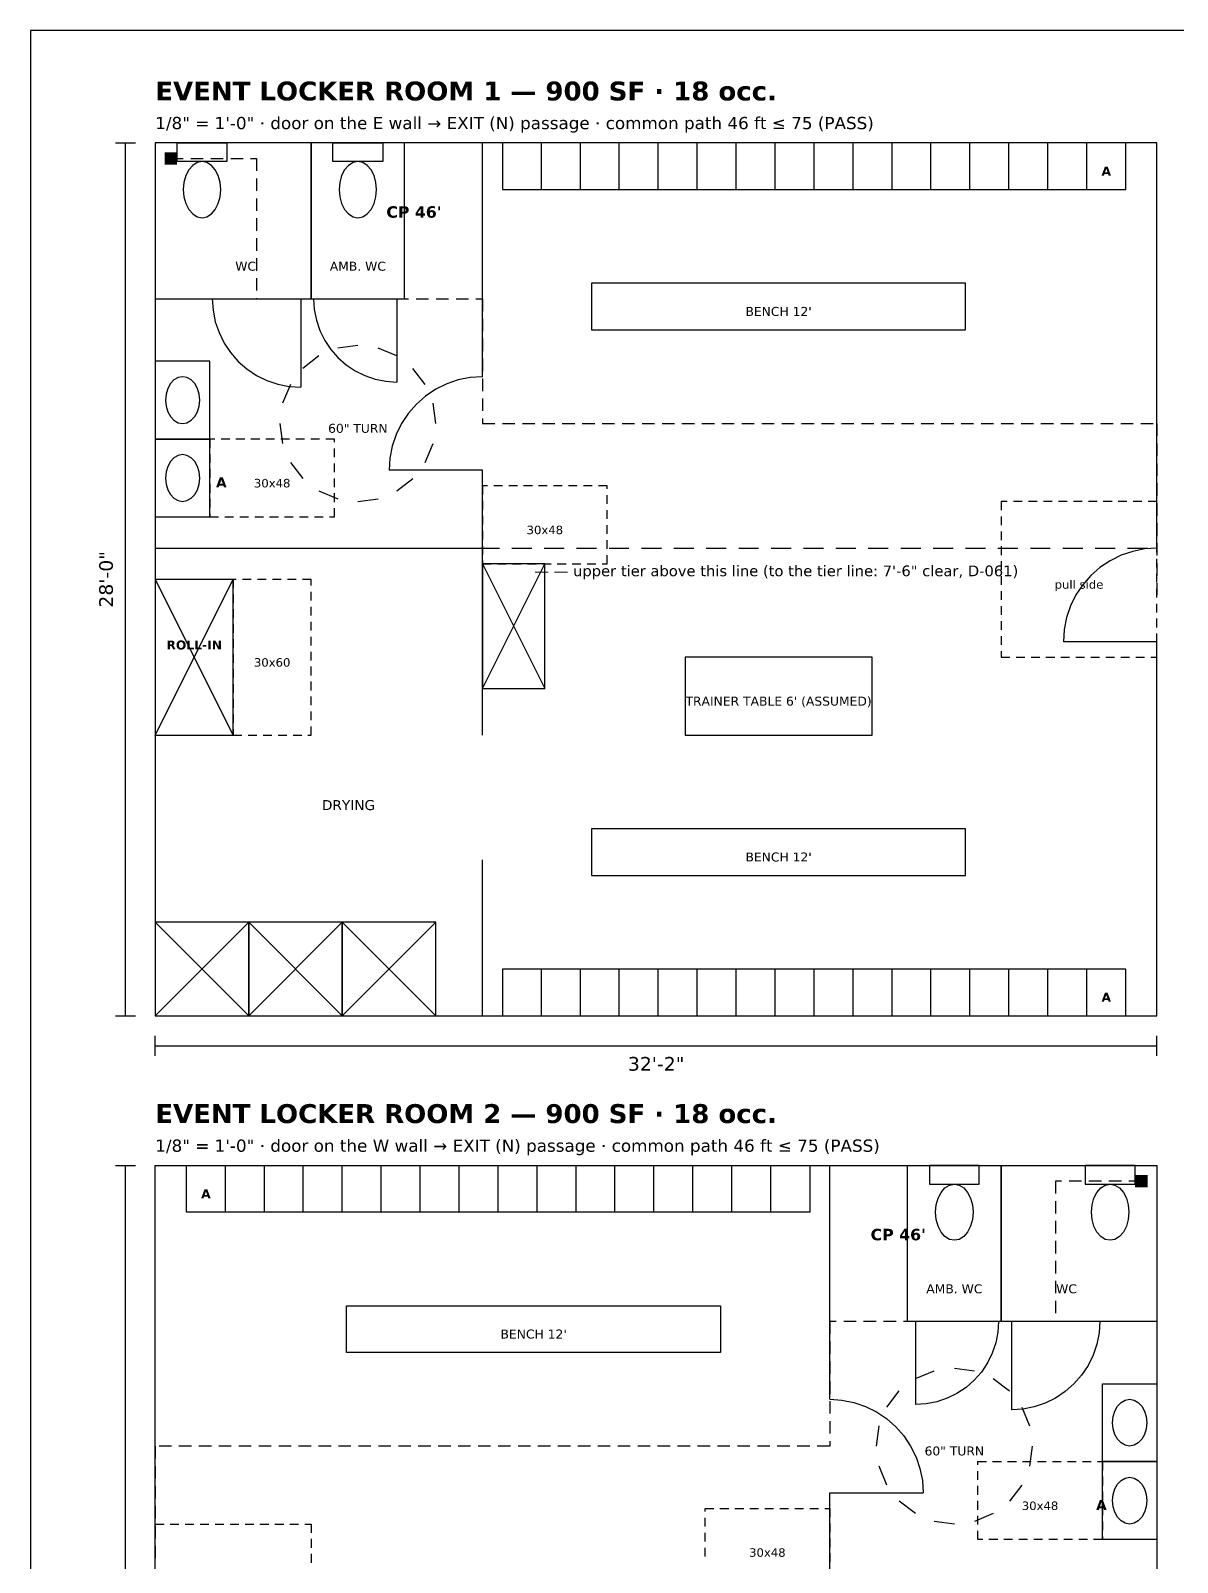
# Model space of a CAD drawing. Header units: inches. Extents: x 0.5 to 16.5, y 0.5 to 10.5.
# Drawn here: x 0.5 to 5.1, y 4.36 to 10.5 of the extents above; entities that cross this region are included whole.
import ezdxf
from ezdxf.enums import TextEntityAlignment as Align

# ---------------------------------------------------------------- set-up
doc = ezdxf.new("R2010")
doc.units = ezdxf.units.IN
doc.header["$MEASUREMENT"] = 0
for name, color, linetype in [('A-ANNO-DIMS', 7, 'Continuous'), ('A-ANNO-TEXT', 7, 'Continuous'), ('A-CLER-ADA', 7, 'Continuous'), ('A-DOOR', 7, 'Continuous'), ('A-WALL', 7, 'Continuous'), ('A-WALL-PRTN', 7, 'Continuous'), ('G-ANNO-TTLB', 7, 'Continuous'), ('LS-CPTH', 7, 'Continuous'), ('P-FIXT', 7, 'Continuous')]:
    doc.layers.add(name, color=color, linetype=linetype)
doc.styles.add('KS-BOLD', font='DejaVuSans-Bold.ttf')
doc.styles.add('KS-REG', font='DejaVuSans.ttf')

msp = doc.modelspace()

# ---------------------------------------------------------------- hatches: boundary and pattern name
at = {"layer": 'LS-CPTH', "true_color": 0x000000}
for points in [[(1.0375, 9.9625), (1.0875, 9.9625), (1.0875, 10.0125), (1.0375, 10.0125)], [(4.93, 5.8625), (4.98, 5.8625), (4.98, 5.9125), (4.93, 5.9125)]]:
    msp.add_hatch(color=7, dxfattribs=at).paths.add_polyline_path(points)

# ---------------------------------------------------------------- linework, layer by layer
at = {"layer": 'A-ANNO-DIMS'}
for p, q in [((0.84, 10.05), (0.92, 10.05)), ((0.88, 6.55), (0.88, 10.05)), ((0.84, 6.55), (0.92, 6.55)), ((1, 6.39), (1, 6.47)), ((5.0175, 6.39), (5.0175, 6.47)), ((1, 6.43), (5.0175, 6.43)), ((0.84, 5.95), (0.92, 5.95)), ((0.88, 2.45), (0.88, 5.95))]:
    msp.add_line(p, q, dxfattribs=at)
at = {"layer": 'A-ANNO-TEXT'}
for p, q in [((1, 8.425), (1.08, 8.425)), ((1.13, 8.425), (1.21, 8.425)), ((1.26, 8.425), (1.34, 8.425)), ((1.39, 8.425), (1.47, 8.425)), ((1.52, 8.425), (1.6, 8.425)), ((1.65, 8.425), (1.73, 8.425)), ((1.78, 8.425), (1.86, 8.425)), ((1.91, 8.425), (1.99, 8.425)), ((2.04, 8.425), (2.12, 8.425)), ((2.17, 8.425), (2.25, 8.425)), ((2.3, 8.425), (2.38, 8.425)), ((2.43, 8.425), (2.51, 8.425)), ((2.56, 8.425), (2.64, 8.425)), ((2.69, 8.425), (2.77, 8.425)), ((2.82, 8.425), (2.9, 8.425)), ((2.95, 8.425), (3.03, 8.425)), ((3.08, 8.425), (3.16, 8.425)), ((3.21, 8.425), (3.29, 8.425)), ((3.34, 8.425), (3.42, 8.425)), ((3.47, 8.425), (3.55, 8.425)), ((3.6, 8.425), (3.68, 8.425)), ((3.73, 8.425), (3.81, 8.425)), ((3.86, 8.425), (3.94, 8.425)), ((3.99, 8.425), (4.07, 8.425)), ((4.12, 8.425), (4.2, 8.425)), ((4.25, 8.425), (4.33, 8.425)), ((4.38, 8.425), (4.46, 8.425)), ((4.51, 8.425), (4.59, 8.425)), ((4.64, 8.425), (4.72, 8.425)), ((4.77, 8.425), (4.85, 8.425)), ((4.9, 8.425), (4.98, 8.425))]:
    msp.add_line(p, q, dxfattribs=at)
at = {"layer": 'A-CLER-ADA'}
for p, q in [((1.8125, 9.2375), (1.7316, 9.2269)), ((1.9688, 9.1956), (1.8934, 9.2269)), ((1.6562, 9.1956), (1.5915, 9.146)), ((2.0831, 9.0813), (2.0335, 9.146)), ((1.5419, 9.0813), (1.5106, 9.0059)), ((2.125, 8.925), (2.1144, 9.0059)), ((1.5, 8.925), (1.5106, 8.8441)), ((1.2387, 8.8625), (1.2188, 8.8625)), ((1.2188, 8.8625), (1.2188, 8.8275)), ((1.2987, 8.8625), (1.2637, 8.8625)), ((1.3587, 8.8625), (1.3237, 8.8625)), ((1.4187, 8.8625), (1.3838, 8.8625)), ((1.4788, 8.8625), (1.4438, 8.8625)), ((1.5388, 8.8625), (1.5037, 8.8625)), ((1.5987, 8.8625), (1.5637, 8.8625)), ((1.6587, 8.8625), (1.6238, 8.8625)), ((1.7188, 8.8625), (1.6838, 8.8625)), ((1.7188, 8.85), (1.7188, 8.8625)), ((2.0831, 8.7688), (2.1144, 8.8441)), ((1.2188, 8.8025), (1.2188, 8.7675)), ((1.7188, 8.79), (1.7188, 8.825)), ((1.2188, 8.7425), (1.2188, 8.7075)), ((1.5419, 8.7688), (1.5915, 8.704)), ((1.7188, 8.73), (1.7188, 8.765)), ((1.2188, 8.6825), (1.2188, 8.6475)), ((1.7188, 8.67), (1.7188, 8.705)), ((1.9688, 8.6544), (2.0335, 8.704)), ((2.3325, 8.675), (2.3125, 8.675)), ((2.3125, 8.675), (2.3125, 8.64)), ((2.3925, 8.675), (2.3575, 8.675)), ((2.4525, 8.675), (2.4175, 8.675)), ((2.5125, 8.675), (2.4775, 8.675)), ((2.5725, 8.675), (2.5375, 8.675)), ((2.6325, 8.675), (2.5975, 8.675)), ((2.6925, 8.675), (2.6575, 8.675)), ((2.7525, 8.675), (2.7175, 8.675)), ((2.8125, 8.675), (2.7775, 8.675)), ((2.8125, 8.6625), (2.8125, 8.675)), ((1.2188, 8.6225), (1.2188, 8.5875)), ((1.6562, 8.6544), (1.7316, 8.6231)), ((1.7188, 8.61), (1.7188, 8.645)), ((1.8125, 8.6125), (1.8934, 8.6231)), ((2.3125, 8.615), (2.3125, 8.58)), ((2.8125, 8.6025), (2.8125, 8.6375)), ((4.4175, 8.6125), (4.3925, 8.6125)), ((4.3925, 8.6125), (4.3925, 8.5775)), ((4.4775, 8.6125), (4.4425, 8.6125)), ((4.5375, 8.6125), (4.5025, 8.6125)), ((4.5975, 8.6125), (4.5625, 8.6125)), ((4.6575, 8.6125), (4.6225, 8.6125)), ((4.7175, 8.6125), (4.6825, 8.6125)), ((4.7775, 8.6125), (4.7425, 8.6125)), ((4.8375, 8.6125), (4.8025, 8.6125)), ((4.8975, 8.6125), (4.8625, 8.6125)), ((4.9575, 8.6125), (4.9225, 8.6125)), ((5.0175, 8.6125), (4.9825, 8.6125)), ((5.0175, 8.5875), (5.0175, 8.6125)), ((1.2188, 8.5625), (1.2188, 8.55)), ((1.2188, 8.55), (1.2537, 8.55)), ((1.2788, 8.55), (1.3137, 8.55)), ((1.3388, 8.55), (1.3738, 8.55)), ((1.3987, 8.55), (1.4338, 8.55)), ((1.4587, 8.55), (1.4937, 8.55)), ((1.5188, 8.55), (1.5537, 8.55)), ((1.5788, 8.55), (1.6138, 8.55)), ((1.6388, 8.55), (1.6738, 8.55)), ((1.6988, 8.55), (1.7188, 8.55)), ((1.7188, 8.55), (1.7188, 8.585)), ((2.3125, 8.555), (2.3125, 8.52)), ((2.8125, 8.5425), (2.8125, 8.5775)), ((4.3925, 8.5525), (4.3925, 8.5175)), ((5.0175, 8.5275), (5.0175, 8.5625)), ((2.3125, 8.495), (2.3125, 8.46)), ((2.8125, 8.4825), (2.8125, 8.5175)), ((4.3925, 8.4925), (4.3925, 8.4575)), ((5.0175, 8.4675), (5.0175, 8.5025)), ((2.3125, 8.435), (2.3125, 8.4)), ((2.8125, 8.4225), (2.8125, 8.4575)), ((4.3925, 8.4325), (4.3925, 8.3975)), ((5.0175, 8.4075), (5.0175, 8.4425)), ((2.3125, 8.375), (2.3125, 8.3625)), ((2.3125, 8.3625), (2.3475, 8.3625)), ((2.3725, 8.3625), (2.4075, 8.3625)), ((2.4325, 8.3625), (2.4675, 8.3625)), ((2.4925, 8.3625), (2.5275, 8.3625)), ((2.5525, 8.3625), (2.5875, 8.3625)), ((2.6125, 8.3625), (2.6475, 8.3625)), ((2.6725, 8.3625), (2.7075, 8.3625)), ((2.7325, 8.3625), (2.7675, 8.3625)), ((2.7925, 8.3625), (2.8125, 8.3625)), ((2.8125, 8.3625), (2.8125, 8.3975)), ((4.3925, 8.3725), (4.3925, 8.3375)), ((5.0175, 8.3475), (5.0175, 8.3825)), ((1.325, 8.3), (1.3125, 8.3)), ((1.3125, 8.3), (1.3125, 8.265)), ((1.385, 8.3), (1.35, 8.3)), ((1.445, 8.3), (1.41, 8.3)), ((1.505, 8.3), (1.47, 8.3)), ((1.565, 8.3), (1.53, 8.3)), ((1.625, 8.3), (1.59, 8.3)), ((1.625, 8.275), (1.625, 8.3)), ((4.3925, 8.3125), (4.3925, 8.2775)), ((5.0175, 8.2875), (5.0175, 8.3225)), ((1.3125, 8.24), (1.3125, 8.205)), ((1.625, 8.215), (1.625, 8.25)), ((4.3925, 8.2525), (4.3925, 8.2175)), ((5.0175, 8.2275), (5.0175, 8.2625)), ((1.3125, 8.18), (1.3125, 8.145)), ((1.625, 8.155), (1.625, 8.19)), ((4.3925, 8.1925), (4.3925, 8.1575)), ((5.0175, 8.1675), (5.0175, 8.2025)), ((1.3125, 8.12), (1.3125, 8.085)), ((1.625, 8.095), (1.625, 8.13)), ((4.3925, 8.1325), (4.3925, 8.0975)), ((5.0175, 8.1075), (5.0175, 8.1425)), ((1.3125, 8.06), (1.3125, 8.025)), ((1.625, 8.035), (1.625, 8.07)), ((4.3925, 8.0725), (4.3925, 8.0375)), ((5.0175, 8.0475), (5.0175, 8.0825)), ((1.3125, 8), (1.3125, 7.965)), ((1.625, 7.975), (1.625, 8.01)), ((4.3925, 8.0125), (4.3925, 7.9875)), ((4.3925, 7.9875), (4.4275, 7.9875)), ((4.4525, 7.9875), (4.4875, 7.9875)), ((4.5125, 7.9875), (4.5475, 7.9875)), ((4.5725, 7.9875), (4.6075, 7.9875)), ((4.6325, 7.9875), (4.6675, 7.9875)), ((4.6925, 7.9875), (4.7275, 7.9875)), ((4.7525, 7.9875), (4.7875, 7.9875)), ((4.8125, 7.9875), (4.8475, 7.9875)), ((4.8725, 7.9875), (4.9075, 7.9875)), ((4.9325, 7.9875), (4.9675, 7.9875)), ((4.9925, 7.9875), (5.0175, 7.9875)), ((5.0175, 7.9875), (5.0175, 8.0225)), ((1.3125, 7.94), (1.3125, 7.905)), ((1.625, 7.915), (1.625, 7.95)), ((1.3125, 7.88), (1.3125, 7.845)), ((1.625, 7.855), (1.625, 7.89)), ((1.3125, 7.82), (1.3125, 7.785)), ((1.625, 7.795), (1.625, 7.83)), ((1.3125, 7.76), (1.3125, 7.725)), ((1.625, 7.735), (1.625, 7.77)), ((1.3125, 7.7), (1.3125, 7.675)), ((1.625, 7.675), (1.625, 7.71)), ((1.3125, 7.675), (1.3475, 7.675)), ((1.3725, 7.675), (1.4075, 7.675)), ((1.4325, 7.675), (1.4675, 7.675)), ((1.4925, 7.675), (1.5275, 7.675)), ((1.5525, 7.675), (1.5875, 7.675)), ((1.6125, 7.675), (1.625, 7.675)), ((4.0488, 5.0956), (4.1241, 5.1269)), ((4.205, 5.1375), (4.2859, 5.1269)), ((3.9344, 4.9813), (3.984, 5.046)), ((4.3613, 5.0956), (4.426, 5.046)), ((4.4756, 4.9813), (4.5069, 4.9059)), ((3.8925, 4.825), (3.9031, 4.9059)), ((4.5175, 4.825), (4.5069, 4.7441)), ((3.9344, 4.6688), (3.9031, 4.7441)), ((4.2988, 4.75), (4.2988, 4.7625)), ((4.2988, 4.7625), (4.3338, 4.7625)), ((4.3587, 4.7625), (4.3937, 4.7625)), ((4.4188, 4.7625), (4.4538, 4.7625)), ((4.4787, 4.7625), (4.5137, 4.7625)), ((4.5388, 4.7625), (4.5738, 4.7625)), ((4.5987, 4.7625), (4.6338, 4.7625)), ((4.6588, 4.7625), (4.6938, 4.7625)), ((4.7188, 4.7625), (4.7538, 4.7625)), ((4.7788, 4.7625), (4.7988, 4.7625)), ((4.7988, 4.7625), (4.7988, 4.7275)), ((4.2988, 4.69), (4.2988, 4.725)), ((4.4756, 4.6688), (4.426, 4.604)), ((4.7988, 4.7025), (4.7988, 4.6675)), ((4.2988, 4.63), (4.2988, 4.665)), ((4.7988, 4.6425), (4.7988, 4.6075)), ((3.205, 4.5625), (3.205, 4.575)), ((3.205, 4.575), (3.24, 4.575)), ((3.265, 4.575), (3.3, 4.575)), ((3.325, 4.575), (3.36, 4.575)), ((3.385, 4.575), (3.42, 4.575)), ((3.445, 4.575), (3.48, 4.575)), ((3.505, 4.575), (3.54, 4.575)), ((3.565, 4.575), (3.6, 4.575)), ((3.625, 4.575), (3.66, 4.575)), ((3.685, 4.575), (3.705, 4.575)), ((3.705, 4.575), (3.705, 4.54)), ((4.0488, 4.5544), (3.984, 4.604)), ((4.3613, 4.5544), (4.2859, 4.5231)), ((4.2988, 4.57), (4.2988, 4.605)), ((4.2988, 4.51), (4.2988, 4.545)), ((4.7988, 4.5825), (4.7988, 4.5475)), ((1, 4.4875), (1, 4.5125)), ((1, 4.5125), (1.035, 4.5125)), ((1.06, 4.5125), (1.095, 4.5125)), ((1.12, 4.5125), (1.155, 4.5125)), ((1.18, 4.5125), (1.215, 4.5125)), ((1.24, 4.5125), (1.275, 4.5125)), ((1.3, 4.5125), (1.335, 4.5125)), ((1.36, 4.5125), (1.395, 4.5125)), ((1.42, 4.5125), (1.455, 4.5125)), ((1.48, 4.5125), (1.515, 4.5125)), ((1.54, 4.5125), (1.575, 4.5125)), ((1.6, 4.5125), (1.625, 4.5125)), ((1.625, 4.5125), (1.625, 4.4775)), ((3.205, 4.5025), (3.205, 4.5375)), ((3.705, 4.515), (3.705, 4.48)), ((4.205, 4.5125), (4.1241, 4.5231)), ((4.2988, 4.45), (4.2988, 4.485)), ((4.7988, 4.5225), (4.7988, 4.4875)), ((1, 4.4275), (1, 4.4625)), ((1.625, 4.4525), (1.625, 4.4175)), ((3.205, 4.4425), (3.205, 4.4775)), ((3.705, 4.455), (3.705, 4.42)), ((4.3187, 4.45), (4.2988, 4.45)), ((4.3788, 4.45), (4.3438, 4.45)), ((4.4387, 4.45), (4.4037, 4.45)), ((4.4988, 4.45), (4.4638, 4.45)), ((4.5587, 4.45), (4.5237, 4.45)), ((4.6188, 4.45), (4.5838, 4.45)), ((4.6787, 4.45), (4.6437, 4.45)), ((4.7388, 4.45), (4.7038, 4.45)), ((4.7988, 4.45), (4.7637, 4.45)), ((4.7988, 4.4625), (4.7988, 4.45)), ((1, 4.3675), (1, 4.4025)), ((1.625, 4.3925), (1.625, 4.3575)), ((3.205, 4.3825), (3.205, 4.4175)), ((3.705, 4.395), (3.705, 4.36))]:
    msp.add_line(p, q, dxfattribs=at)
at = {"layer": 'A-DOOR'}
for p, q in [((1.2288, 9.425), (1.2318, 9.3787)), ((1.5837, 9.425), (1.5837, 9.07)), ((1.635, 9.425), (1.6379, 9.3814)), ((1.9688, 9.425), (1.9688, 9.0912)), ((1.2318, 9.3787), (1.2408, 9.3331)), ((1.6379, 9.3814), (1.6464, 9.3386)), ((1.6464, 9.3386), (1.6604, 9.2973)), ((1.2408, 9.3331), (1.2558, 9.2891)), ((1.2558, 9.2891), (1.2763, 9.2475)), ((1.6604, 9.2973), (1.6797, 9.2581)), ((1.2763, 9.2475), (1.3021, 9.2089)), ((1.6797, 9.2581), (1.704, 9.2218)), ((1.704, 9.2218), (1.7328, 9.189)), ((1.3021, 9.2089), (1.3327, 9.174)), ((1.3327, 9.174), (1.3676, 9.1434)), ((1.7328, 9.189), (1.7656, 9.1602)), ((1.7656, 9.1602), (1.8019, 9.136)), ((1.3676, 9.1434), (1.4062, 9.1176)), ((1.4062, 9.1176), (1.4479, 9.097)), ((1.4479, 9.097), (1.4919, 9.0821)), ((1.8019, 9.136), (1.841, 9.1167)), ((1.841, 9.1167), (1.8824, 9.1026)), ((1.8824, 9.1026), (1.9252, 9.0941)), ((1.9252, 9.0941), (1.9688, 9.0912)), ((2.2154, 9.0997), (2.169, 9.084)), ((2.2636, 9.1093), (2.2154, 9.0997)), ((2.3125, 9.1125), (2.2636, 9.1093)), ((1.4919, 9.0821), (1.5374, 9.073)), ((1.5374, 9.073), (1.5837, 9.07)), ((2.0842, 9.035), (2.0473, 9.0027)), ((2.125, 9.0623), (2.0842, 9.035)), ((2.169, 9.084), (2.125, 9.0623)), ((2.0473, 9.0027), (2.015, 8.9658)), ((1.9877, 8.925), (1.966, 8.881)), ((2.015, 8.9658), (1.9877, 8.925)), ((1.966, 8.881), (1.9503, 8.8346)), ((1.9407, 8.7864), (1.9375, 8.7375)), ((1.9503, 8.8346), (1.9407, 8.7864)), ((2.3125, 8.7375), (1.9375, 8.7375)), ((4.9686, 8.4218), (4.9204, 8.4122)), ((5.0175, 8.425), (4.9686, 8.4218)), ((4.83, 8.3748), (4.7892, 8.3475)), ((4.874, 8.3965), (4.83, 8.3748)), ((4.9204, 8.4122), (4.874, 8.3965)), ((4.7523, 8.3152), (4.72, 8.2783)), ((4.7892, 8.3475), (4.7523, 8.3152)), ((4.6927, 8.2375), (4.671, 8.1935)), ((4.72, 8.2783), (4.6927, 8.2375)), ((4.671, 8.1935), (4.6553, 8.1471)), ((4.6553, 8.1471), (4.6457, 8.0989)), ((4.6457, 8.0989), (4.6425, 8.05)), ((5.0175, 8.05), (4.6425, 8.05)), ((4.0488, 5.325), (4.0488, 4.9912)), ((4.3825, 5.325), (4.3796, 5.2814)), ((4.4337, 5.325), (4.4337, 4.97)), ((4.7888, 5.325), (4.7857, 5.2787)), ((4.3711, 5.2386), (4.3571, 5.1973)), ((4.3796, 5.2814), (4.3711, 5.2386)), ((4.7767, 5.2331), (4.7617, 5.1891)), ((4.7857, 5.2787), (4.7767, 5.2331)), ((4.3571, 5.1973), (4.3378, 5.1581)), ((4.7617, 5.1891), (4.7412, 5.1475)), ((4.3135, 5.1218), (4.2847, 5.089)), ((4.3378, 5.1581), (4.3135, 5.1218)), ((4.7154, 5.1089), (4.6848, 5.074)), ((4.7412, 5.1475), (4.7154, 5.1089)), ((4.2156, 5.036), (4.1765, 5.0167)), ((4.2519, 5.0602), (4.2156, 5.036)), ((4.2847, 5.089), (4.2519, 5.0602)), ((4.6499, 5.0434), (4.6113, 5.0176)), ((4.6848, 5.074), (4.6499, 5.0434)), ((3.705, 5.0125), (3.7539, 5.0093)), ((3.7539, 5.0093), (3.8021, 4.9997)), ((3.8021, 4.9997), (3.8485, 4.984)), ((3.8485, 4.984), (3.8925, 4.9623)), ((4.0923, 4.9941), (4.0488, 4.9912)), ((4.1351, 5.0026), (4.0923, 4.9941)), ((4.1765, 5.0167), (4.1351, 5.0026)), ((4.5256, 4.9821), (4.4801, 4.973)), ((4.5696, 4.997), (4.5256, 4.9821)), ((4.6113, 5.0176), (4.5696, 4.997)), ((3.8925, 4.9623), (3.9333, 4.935)), ((3.9333, 4.935), (3.9702, 4.9027)), ((4.4801, 4.973), (4.4337, 4.97)), ((3.9702, 4.9027), (4.0025, 4.8658)), ((4.0025, 4.8658), (4.0298, 4.825)), ((4.0298, 4.825), (4.0515, 4.781)), ((4.0515, 4.781), (4.0672, 4.7346)), ((4.0672, 4.7346), (4.0768, 4.6864)), ((4.0768, 4.6864), (4.08, 4.6375)), ((3.705, 4.6375), (4.08, 4.6375))]:
    msp.add_line(p, q, dxfattribs=at)
at = {"layer": 'A-WALL'}
for p, q in [((5.0175, 10.05), (1, 10.05)), ((1, 10.05), (1, 6.55)), ((5.0175, 8.425), (5.0175, 10.05)), ((5.0175, 6.55), (5.0175, 8.05)), ((1, 6.55), (5.0175, 6.55)), ((1, 4.325), (1, 5.95)), ((1, 5.95), (5.0175, 5.95)), ((5.0175, 5.95), (5.0175, 2.45))]:
    msp.add_line(p, q, dxfattribs=at)
at = {"layer": 'A-WALL-PRTN'}
for p, q in [((1.625, 10.05), (1, 10.05)), ((1, 10.05), (1, 9.425)), ((1.625, 9.425), (1.625, 10.05)), ((1.625, 9.425), (1.625, 10.05)), ((2, 10.05), (1.625, 10.05)), ((1.625, 10.05), (1.625, 9.425)), ((2, 9.425), (2, 10.05)), ((2, 9.425), (2, 10.05)), ((2.3125, 9.1125), (2.3125, 10.05)), ((1, 9.425), (1.2288, 9.425)), ((1, 9.425), (1.625, 9.425)), ((1.5837, 9.425), (1.635, 9.425)), ((1.625, 9.425), (2, 9.425)), ((1.9688, 9.425), (2, 9.425)), ((2.3125, 7.675), (2.3125, 8.7375)), ((1, 8.425), (2.3125, 8.425)), ((2.3125, 6.55), (2.3125, 7.175)), ((3.705, 5.0125), (3.705, 5.95)), ((4.0175, 5.325), (4.0175, 5.95)), ((4.0175, 5.325), (4.0175, 5.95)), ((4.0175, 5.95), (4.3925, 5.95)), ((4.3925, 5.325), (4.3925, 5.95)), ((4.3925, 5.325), (4.3925, 5.95)), ((4.3925, 5.95), (5.0175, 5.95)), ((4.3925, 5.95), (4.3925, 5.325)), ((5.0175, 5.95), (5.0175, 5.325)), ((4.0488, 5.325), (4.0175, 5.325)), ((4.3925, 5.325), (4.0175, 5.325)), ((4.4337, 5.325), (4.3825, 5.325)), ((5.0175, 5.325), (4.3925, 5.325)), ((5.0175, 5.325), (4.7888, 5.325)), ((3.705, 3.575), (3.705, 4.6375))]:
    msp.add_line(p, q, dxfattribs=at)
at = {"layer": 'G-ANNO-TTLB'}
msp.add_lwpolyline([(0.5, 0.5), (16.5, 0.5), (16.5, 10.5), (0.5, 10.5)], close=True, dxfattribs=at)
at = {"layer": 'LS-CPTH'}
for p, q in [((1.0625, 9.9875), (1.1125, 9.9875)), ((1.1425, 9.9875), (1.1925, 9.9875)), ((1.2225, 9.9875), (1.2725, 9.9875)), ((1.3025, 9.9875), (1.3525, 9.9875)), ((1.3825, 9.9875), (1.4062, 9.9875)), ((1.4062, 9.9875), (1.4062, 9.9375)), ((1.4062, 9.9075), (1.4062, 9.8575)), ((1.4062, 9.8275), (1.4062, 9.7775)), ((1.4062, 9.7475), (1.4062, 9.6975)), ((1.4062, 9.6675), (1.4062, 9.6175)), ((1.4062, 9.5875), (1.4062, 9.5375)), ((1.4062, 9.5075), (1.4062, 9.4575)), ((1.4062, 9.4275), (1.4062, 9.425)), ((1.4062, 9.425), (1.4563, 9.425)), ((1.4863, 9.425), (1.5362, 9.425)), ((1.5662, 9.425), (1.6162, 9.425)), ((1.6462, 9.425), (1.6963, 9.425)), ((1.7263, 9.425), (1.7763, 9.425)), ((1.8062, 9.425), (1.8562, 9.425)), ((1.8862, 9.425), (1.9363, 9.425)), ((1.9663, 9.425), (2.0163, 9.425)), ((2.0463, 9.425), (2.0963, 9.425)), ((2.1263, 9.425), (2.1763, 9.425)), ((2.2063, 9.425), (2.2563, 9.425)), ((2.2863, 9.425), (2.3125, 9.425)), ((2.3125, 9.425), (2.3125, 9.375)), ((2.3125, 9.345), (2.3125, 9.295)), ((2.3125, 9.265), (2.3125, 9.215)), ((2.3125, 9.185), (2.3125, 9.135)), ((2.3125, 9.105), (2.3125, 9.055)), ((2.3125, 9.025), (2.3125, 8.975)), ((2.3125, 8.945), (2.3125, 8.925)), ((2.3125, 8.925), (2.3625, 8.925)), ((2.3925, 8.925), (2.4425, 8.925)), ((2.4725, 8.925), (2.5225, 8.925)), ((2.5525, 8.925), (2.6025, 8.925)), ((2.6325, 8.925), (2.6825, 8.925)), ((2.7125, 8.925), (2.7625, 8.925)), ((2.7925, 8.925), (2.8425, 8.925)), ((2.8725, 8.925), (2.9225, 8.925)), ((2.9525, 8.925), (3.0025, 8.925)), ((3.0325, 8.925), (3.0825, 8.925)), ((3.1125, 8.925), (3.1625, 8.925)), ((3.1925, 8.925), (3.2425, 8.925)), ((3.2725, 8.925), (3.3225, 8.925)), ((3.3525, 8.925), (3.4025, 8.925)), ((3.4325, 8.925), (3.4825, 8.925)), ((3.5125, 8.925), (3.5625, 8.925)), ((3.5925, 8.925), (3.6425, 8.925)), ((3.6725, 8.925), (3.7225, 8.925)), ((3.7525, 8.925), (3.8025, 8.925)), ((3.8325, 8.925), (3.8825, 8.925)), ((3.9125, 8.925), (3.9625, 8.925)), ((3.9925, 8.925), (4.0425, 8.925)), ((4.0725, 8.925), (4.1225, 8.925)), ((4.1525, 8.925), (4.2025, 8.925)), ((4.2325, 8.925), (4.2825, 8.925)), ((4.3125, 8.925), (4.3625, 8.925)), ((4.3925, 8.925), (4.4425, 8.925)), ((4.4725, 8.925), (4.5225, 8.925)), ((4.5525, 8.925), (4.6025, 8.925)), ((4.6325, 8.925), (4.6825, 8.925)), ((4.7125, 8.925), (4.7625, 8.925)), ((4.7925, 8.925), (4.8425, 8.925)), ((4.8725, 8.925), (4.9225, 8.925)), ((4.9525, 8.925), (5.0025, 8.925)), ((5.0175, 8.925), (5.0175, 8.875)), ((5.0175, 8.845), (5.0175, 8.795)), ((5.0175, 8.765), (5.0175, 8.715)), ((5.0175, 8.685), (5.0175, 8.635)), ((5.0175, 8.605), (5.0175, 8.555)), ((5.0175, 8.525), (5.0175, 8.475)), ((5.0175, 8.445), (5.0175, 8.395)), ((5.0175, 8.365), (5.0175, 8.315)), ((5.0175, 8.285), (5.0175, 8.2375)), ((4.635, 5.8875), (4.6113, 5.8875)), ((4.6113, 5.8875), (4.6113, 5.8375)), ((4.715, 5.8875), (4.665, 5.8875)), ((4.795, 5.8875), (4.745, 5.8875)), ((4.875, 5.8875), (4.825, 5.8875)), ((4.955, 5.8875), (4.905, 5.8875)), ((4.6113, 5.8075), (4.6113, 5.7575)), ((4.6113, 5.7275), (4.6113, 5.6775)), ((4.6113, 5.6475), (4.6113, 5.5975)), ((4.6113, 5.5675), (4.6113, 5.5175)), ((4.6113, 5.4875), (4.6113, 5.4375)), ((4.6113, 5.4075), (4.6113, 5.3575)), ((3.7312, 5.325), (3.705, 5.325)), ((3.705, 5.325), (3.705, 5.275)), ((3.8112, 5.325), (3.7612, 5.325)), ((3.8912, 5.325), (3.8412, 5.325)), ((3.9712, 5.325), (3.9212, 5.325)), ((4.0512, 5.325), (4.0012, 5.325)), ((4.1312, 5.325), (4.0812, 5.325)), ((4.2112, 5.325), (4.1612, 5.325)), ((4.2912, 5.325), (4.2412, 5.325)), ((4.3712, 5.325), (4.3213, 5.325)), ((4.4512, 5.325), (4.4013, 5.325)), ((4.5312, 5.325), (4.4813, 5.325)), ((4.6113, 5.325), (4.5613, 5.325)), ((4.6113, 5.3275), (4.6113, 5.325)), ((3.705, 5.245), (3.705, 5.195)), ((3.705, 5.165), (3.705, 5.115)), ((3.705, 5.085), (3.705, 5.035)), ((3.705, 5.005), (3.705, 4.955)), ((3.705, 4.925), (3.705, 4.875)), ((1, 4.825), (1, 4.775)), ((1.065, 4.825), (1.015, 4.825)), ((1.145, 4.825), (1.095, 4.825)), ((1.225, 4.825), (1.175, 4.825)), ((1.305, 4.825), (1.255, 4.825)), ((1.385, 4.825), (1.335, 4.825)), ((1.465, 4.825), (1.415, 4.825)), ((1.545, 4.825), (1.495, 4.825)), ((1.625, 4.825), (1.575, 4.825)), ((1.705, 4.825), (1.655, 4.825)), ((1.785, 4.825), (1.735, 4.825)), ((1.865, 4.825), (1.815, 4.825)), ((1.945, 4.825), (1.895, 4.825)), ((2.025, 4.825), (1.975, 4.825)), ((2.105, 4.825), (2.055, 4.825)), ((2.185, 4.825), (2.135, 4.825)), ((2.265, 4.825), (2.215, 4.825)), ((2.345, 4.825), (2.295, 4.825)), ((2.425, 4.825), (2.375, 4.825)), ((2.505, 4.825), (2.455, 4.825)), ((2.585, 4.825), (2.535, 4.825)), ((2.665, 4.825), (2.615, 4.825)), ((2.745, 4.825), (2.695, 4.825)), ((2.825, 4.825), (2.775, 4.825)), ((2.905, 4.825), (2.855, 4.825)), ((2.985, 4.825), (2.935, 4.825)), ((3.065, 4.825), (3.015, 4.825)), ((3.145, 4.825), (3.095, 4.825)), ((3.225, 4.825), (3.175, 4.825)), ((3.305, 4.825), (3.255, 4.825)), ((3.385, 4.825), (3.335, 4.825)), ((3.465, 4.825), (3.415, 4.825)), ((3.545, 4.825), (3.495, 4.825)), ((3.625, 4.825), (3.575, 4.825)), ((3.705, 4.825), (3.655, 4.825)), ((3.705, 4.845), (3.705, 4.825)), ((1, 4.745), (1, 4.695)), ((1, 4.665), (1, 4.615)), ((1, 4.585), (1, 4.535)), ((1, 4.505), (1, 4.455)), ((1, 4.425), (1, 4.375))]:
    msp.add_line(p, q, dxfattribs=at)
at = {"layer": 'P-FIXT'}
for p, q in [((4.8925, 10.05), (2.3925, 10.05)), ((2.3925, 10.05), (2.3925, 9.8625)), ((2.5488, 9.8625), (2.5488, 10.05)), ((2.705, 9.8625), (2.705, 10.05)), ((2.8613, 9.8625), (2.8613, 10.05)), ((3.0175, 9.8625), (3.0175, 10.05)), ((3.1738, 9.8625), (3.1738, 10.05)), ((3.33, 9.8625), (3.33, 10.05)), ((3.4863, 9.8625), (3.4863, 10.05)), ((3.6425, 9.8625), (3.6425, 10.05)), ((3.7988, 9.8625), (3.7988, 10.05)), ((3.955, 9.8625), (3.955, 10.05)), ((4.1113, 9.8625), (4.1113, 10.05)), ((4.2675, 9.8625), (4.2675, 10.05)), ((4.4238, 9.8625), (4.4238, 10.05)), ((4.58, 9.8625), (4.58, 10.05)), ((4.7363, 9.8625), (4.7363, 10.05)), ((4.8925, 9.8625), (4.8925, 10.05)), ((1.15, 9.9599), (1.1345, 9.942)), ((1.1681, 9.9712), (1.15, 9.9599)), ((1.1875, 9.975), (1.1681, 9.9712)), ((1.2069, 9.9712), (1.1875, 9.975)), ((1.225, 9.9599), (1.2069, 9.9712)), ((1.2405, 9.942), (1.225, 9.9599)), ((1.775, 9.9599), (1.7595, 9.942)), ((1.7931, 9.9712), (1.775, 9.9599)), ((1.8125, 9.975), (1.7931, 9.9712)), ((1.8319, 9.9712), (1.8125, 9.975)), ((1.85, 9.9599), (1.8319, 9.9712)), ((1.8655, 9.942), (1.85, 9.9599)), ((1.1151, 9.8916), (1.1125, 9.8625)), ((1.1225, 9.9187), (1.1151, 9.8916)), ((1.1345, 9.942), (1.1225, 9.9187)), ((1.2525, 9.9187), (1.2405, 9.942)), ((1.2599, 9.8916), (1.2525, 9.9187)), ((1.2625, 9.8625), (1.2599, 9.8916)), ((1.7401, 9.8916), (1.7375, 9.8625)), ((1.7475, 9.9187), (1.7401, 9.8916)), ((1.7595, 9.942), (1.7475, 9.9187)), ((1.8775, 9.9187), (1.8655, 9.942)), ((1.8849, 9.8916), (1.8775, 9.9187)), ((1.8875, 9.8625), (1.8849, 9.8916)), ((1.1125, 9.8625), (1.1151, 9.8334)), ((1.1151, 9.8334), (1.1225, 9.8063)), ((1.2525, 9.8063), (1.2599, 9.8334)), ((1.2599, 9.8334), (1.2625, 9.8625)), ((1.7375, 9.8625), (1.7401, 9.8334)), ((1.7401, 9.8334), (1.7475, 9.8063)), ((1.8775, 9.8063), (1.8849, 9.8334)), ((1.8849, 9.8334), (1.8875, 9.8625)), ((2.3925, 9.8625), (4.8925, 9.8625)), ((1.1225, 9.8063), (1.1345, 9.783)), ((1.1345, 9.783), (1.15, 9.7651)), ((1.15, 9.7651), (1.1681, 9.7538)), ((1.2069, 9.7538), (1.225, 9.7651)), ((1.225, 9.7651), (1.2405, 9.783)), ((1.2405, 9.783), (1.2525, 9.8063)), ((1.7475, 9.8063), (1.7595, 9.783)), ((1.7595, 9.783), (1.775, 9.7651)), ((1.775, 9.7651), (1.7931, 9.7538)), ((1.8319, 9.7538), (1.85, 9.7651)), ((1.85, 9.7651), (1.8655, 9.783)), ((1.8655, 9.783), (1.8775, 9.8063)), ((1.1681, 9.7538), (1.1875, 9.75)), ((1.1875, 9.75), (1.2069, 9.7538)), ((1.7931, 9.7538), (1.8125, 9.75)), ((1.8125, 9.75), (1.8319, 9.7538)), ((4.25, 9.4875), (2.75, 9.4875)), ((2.75, 9.4875), (2.75, 9.3)), ((4.25, 9.3), (4.25, 9.4875)), ((2.75, 9.3), (4.25, 9.3)), ((1.2188, 9.175), (1, 9.175)), ((1, 9.175), (1, 8.8625)), ((1.2188, 8.8625), (1.2188, 9.175)), ((1.075, 9.0999), (1.0608, 9.085)), ((1.0916, 9.1093), (1.075, 9.0999)), ((1.1094, 9.1125), (1.0916, 9.1093)), ((1.1272, 9.1093), (1.1094, 9.1125)), ((1.1438, 9.0999), (1.1272, 9.1093)), ((1.158, 9.085), (1.1438, 9.0999)), ((1.043, 9.043), (1.0406, 9.0188)), ((1.0498, 9.0656), (1.043, 9.043)), ((1.0608, 9.085), (1.0498, 9.0656)), ((1.1689, 9.0656), (1.158, 9.085)), ((1.1758, 9.043), (1.1689, 9.0656)), ((1.1781, 9.0188), (1.1758, 9.043)), ((1.0406, 9.0188), (1.043, 8.9945)), ((1.043, 8.9945), (1.0498, 8.9719)), ((1.0498, 8.9719), (1.0608, 8.9525)), ((1.158, 8.9525), (1.1689, 8.9719)), ((1.1689, 8.9719), (1.1758, 8.9945)), ((1.1758, 8.9945), (1.1781, 9.0188)), ((1.0608, 8.9525), (1.075, 8.9376)), ((1.075, 8.9376), (1.0916, 8.9282)), ((1.0916, 8.9282), (1.1094, 8.925)), ((1.1094, 8.925), (1.1272, 8.9282)), ((1.1272, 8.9282), (1.1438, 8.9376)), ((1.1438, 8.9376), (1.158, 8.9525)), ((1.2188, 8.8625), (1, 8.8625)), ((1, 8.8625), (1, 8.55)), ((1, 8.8625), (1.2188, 8.8625)), ((1.2188, 8.55), (1.2188, 8.8625)), ((1.075, 8.7874), (1.0608, 8.7725)), ((1.0916, 8.7968), (1.075, 8.7874)), ((1.1094, 8.8), (1.0916, 8.7968)), ((1.1272, 8.7968), (1.1094, 8.8)), ((1.1438, 8.7874), (1.1272, 8.7968)), ((1.158, 8.7725), (1.1438, 8.7874)), ((1.043, 8.7305), (1.0406, 8.7063)), ((1.0498, 8.7531), (1.043, 8.7305)), ((1.0608, 8.7725), (1.0498, 8.7531)), ((1.1689, 8.7531), (1.158, 8.7725)), ((1.1758, 8.7305), (1.1689, 8.7531)), ((1.1781, 8.7063), (1.1758, 8.7305)), ((1.0406, 8.7063), (1.043, 8.682)), ((1.043, 8.682), (1.0498, 8.6594)), ((1.0498, 8.6594), (1.0608, 8.64)), ((1.158, 8.64), (1.1689, 8.6594)), ((1.1689, 8.6594), (1.1758, 8.682)), ((1.1758, 8.682), (1.1781, 8.7063)), ((1.0608, 8.64), (1.075, 8.6251)), ((1.075, 8.6251), (1.0916, 8.6157)), ((1.0916, 8.6157), (1.1094, 8.6125)), ((1.1094, 8.6125), (1.1272, 8.6157)), ((1.1272, 8.6157), (1.1438, 8.6251)), ((1.1438, 8.6251), (1.158, 8.64)), ((1, 8.55), (1.2188, 8.55)), ((2.5625, 8.3625), (2.3125, 8.3625)), ((2.3125, 8.3625), (2.3125, 7.8625)), ((2.3125, 7.8625), (2.5625, 8.3625)), ((2.3125, 8.3625), (2.5625, 7.8625)), ((2.5625, 7.8625), (2.5625, 8.3625)), ((1.3125, 8.3), (1, 8.3)), ((1, 8.3), (1, 7.675)), ((1, 7.675), (1.3125, 8.3)), ((1, 8.3), (1.3125, 7.675)), ((1.3125, 7.675), (1.3125, 8.3)), ((3.875, 7.9875), (3.125, 7.9875)), ((3.125, 7.9875), (3.125, 7.675)), ((3.875, 7.675), (3.875, 7.9875)), ((2.3125, 7.8625), (2.5625, 7.8625)), ((1, 7.675), (1.3125, 7.675)), ((3.125, 7.675), (3.875, 7.675)), ((4.25, 7.3), (2.75, 7.3)), ((2.75, 7.3), (2.75, 7.1125)), ((4.25, 7.1125), (4.25, 7.3)), ((2.75, 7.1125), (4.25, 7.1125)), ((1.375, 6.925), (1, 6.925)), ((1, 6.925), (1, 6.55)), ((1, 6.55), (1.375, 6.925)), ((1, 6.925), (1.375, 6.55)), ((1.375, 6.55), (1.375, 6.925)), ((1.75, 6.925), (1.375, 6.925)), ((1.375, 6.925), (1.375, 6.55)), ((1.375, 6.55), (1.75, 6.925)), ((1.375, 6.925), (1.75, 6.55)), ((1.75, 6.55), (1.75, 6.925)), ((2.125, 6.925), (1.75, 6.925)), ((1.75, 6.925), (1.75, 6.55)), ((1.75, 6.55), (2.125, 6.925)), ((1.75, 6.925), (2.125, 6.55)), ((2.125, 6.55), (2.125, 6.925)), ((4.8925, 6.7375), (2.3925, 6.7375)), ((2.3925, 6.7375), (2.3925, 6.55)), ((2.5488, 6.55), (2.5488, 6.7375)), ((2.705, 6.55), (2.705, 6.7375)), ((2.8613, 6.55), (2.8613, 6.7375)), ((3.0175, 6.55), (3.0175, 6.7375)), ((3.1738, 6.55), (3.1738, 6.7375)), ((3.33, 6.55), (3.33, 6.7375)), ((3.4863, 6.55), (3.4863, 6.7375)), ((3.6425, 6.55), (3.6425, 6.7375)), ((3.7988, 6.55), (3.7988, 6.7375)), ((3.955, 6.55), (3.955, 6.7375)), ((4.1113, 6.55), (4.1113, 6.7375)), ((4.2675, 6.55), (4.2675, 6.7375)), ((4.4238, 6.55), (4.4238, 6.7375)), ((4.58, 6.55), (4.58, 6.7375)), ((4.7363, 6.55), (4.7363, 6.7375)), ((4.8925, 6.55), (4.8925, 6.7375)), ((1, 6.55), (1.375, 6.55)), ((1.375, 6.55), (1.75, 6.55)), ((1.75, 6.55), (2.125, 6.55)), ((2.3925, 6.55), (4.8925, 6.55)), ((1.125, 5.7625), (1.125, 5.95)), ((1.125, 5.95), (3.625, 5.95)), ((1.2812, 5.7625), (1.2812, 5.95)), ((1.4375, 5.7625), (1.4375, 5.95)), ((1.5938, 5.7625), (1.5938, 5.95)), ((1.75, 5.7625), (1.75, 5.95)), ((1.9062, 5.7625), (1.9062, 5.95)), ((2.0625, 5.7625), (2.0625, 5.95)), ((2.2188, 5.7625), (2.2188, 5.95)), ((2.375, 5.7625), (2.375, 5.95)), ((2.5312, 5.7625), (2.5312, 5.95)), ((2.6875, 5.7625), (2.6875, 5.95)), ((2.8438, 5.7625), (2.8438, 5.95)), ((3, 5.7625), (3, 5.95)), ((3.1562, 5.7625), (3.1562, 5.95)), ((3.3125, 5.7625), (3.3125, 5.95)), ((3.4688, 5.7625), (3.4688, 5.95)), ((3.625, 5.95), (3.625, 5.7625)), ((4.14, 5.8187), (4.152, 5.842)), ((4.152, 5.842), (4.1675, 5.8599)), ((4.1675, 5.8599), (4.1856, 5.8712)), ((4.1856, 5.8712), (4.205, 5.875)), ((4.205, 5.875), (4.2244, 5.8712)), ((4.2244, 5.8712), (4.2425, 5.8599)), ((4.2425, 5.8599), (4.258, 5.842)), ((4.258, 5.842), (4.27, 5.8187)), ((4.765, 5.8187), (4.777, 5.842)), ((4.777, 5.842), (4.7925, 5.8599)), ((4.7925, 5.8599), (4.8106, 5.8712)), ((4.8106, 5.8712), (4.83, 5.875)), ((4.83, 5.875), (4.8494, 5.8712)), ((4.8494, 5.8712), (4.8675, 5.8599)), ((4.8675, 5.8599), (4.883, 5.842)), ((4.883, 5.842), (4.895, 5.8187)), ((4.13, 5.7625), (4.1326, 5.7916)), ((4.1326, 5.7916), (4.14, 5.8187)), ((4.27, 5.8187), (4.2774, 5.7916)), ((4.2774, 5.7916), (4.28, 5.7625)), ((4.755, 5.7625), (4.7576, 5.7916)), ((4.7576, 5.7916), (4.765, 5.8187)), ((4.895, 5.8187), (4.9024, 5.7916)), ((4.9024, 5.7916), (4.905, 5.7625)), ((3.625, 5.7625), (1.125, 5.7625)), ((4.1326, 5.7334), (4.13, 5.7625)), ((4.14, 5.7063), (4.1326, 5.7334)), ((4.2774, 5.7334), (4.27, 5.7063)), ((4.28, 5.7625), (4.2774, 5.7334)), ((4.7576, 5.7334), (4.755, 5.7625)), ((4.765, 5.7063), (4.7576, 5.7334)), ((4.9024, 5.7334), (4.895, 5.7063)), ((4.905, 5.7625), (4.9024, 5.7334)), ((4.152, 5.683), (4.14, 5.7063)), ((4.1675, 5.6651), (4.152, 5.683)), ((4.1856, 5.6538), (4.1675, 5.6651)), ((4.205, 5.65), (4.1856, 5.6538)), ((4.2244, 5.6538), (4.205, 5.65)), ((4.2425, 5.6651), (4.2244, 5.6538)), ((4.258, 5.683), (4.2425, 5.6651)), ((4.27, 5.7063), (4.258, 5.683)), ((4.777, 5.683), (4.765, 5.7063)), ((4.7925, 5.6651), (4.777, 5.683)), ((4.8106, 5.6538), (4.7925, 5.6651)), ((4.83, 5.65), (4.8106, 5.6538)), ((4.8494, 5.6538), (4.83, 5.65)), ((4.8675, 5.6651), (4.8494, 5.6538)), ((4.883, 5.683), (4.8675, 5.6651)), ((4.895, 5.7063), (4.883, 5.683)), ((1.7675, 5.2), (1.7675, 5.3875)), ((1.7675, 5.3875), (3.2675, 5.3875)), ((3.2675, 5.3875), (3.2675, 5.2)), ((3.2675, 5.2), (1.7675, 5.2)), ((4.7988, 4.7625), (4.7988, 5.075)), ((4.7988, 5.075), (5.0175, 5.075)), ((5.0175, 5.075), (5.0175, 4.7625)), ((4.8486, 4.9656), (4.8595, 4.985)), ((4.8595, 4.985), (4.8738, 4.9999)), ((4.8738, 4.9999), (4.8903, 5.0093)), ((4.8903, 5.0093), (4.9081, 5.0125)), ((4.9081, 5.0125), (4.9259, 5.0093)), ((4.9259, 5.0093), (4.9425, 4.9999)), ((4.9425, 4.9999), (4.9567, 4.985)), ((4.9567, 4.985), (4.9677, 4.9656)), ((4.8394, 4.9188), (4.8417, 4.943)), ((4.8417, 4.8945), (4.8394, 4.9188)), ((4.8417, 4.943), (4.8486, 4.9656)), ((4.9677, 4.9656), (4.9745, 4.943)), ((4.9745, 4.943), (4.9769, 4.9188)), ((4.9769, 4.9188), (4.9745, 4.8945)), ((4.8486, 4.8719), (4.8417, 4.8945)), ((4.8595, 4.8525), (4.8486, 4.8719)), ((4.8738, 4.8376), (4.8595, 4.8525)), ((4.9567, 4.8525), (4.9425, 4.8376)), ((4.9677, 4.8719), (4.9567, 4.8525)), ((4.9745, 4.8945), (4.9677, 4.8719)), ((4.8903, 4.8282), (4.8738, 4.8376)), ((4.9081, 4.825), (4.8903, 4.8282)), ((4.9259, 4.8282), (4.9081, 4.825)), ((4.9425, 4.8376), (4.9259, 4.8282)), ((4.7988, 4.45), (4.7988, 4.7625)), ((4.7988, 4.7625), (5.0175, 4.7625)), ((5.0175, 4.7625), (4.7988, 4.7625)), ((5.0175, 4.7625), (5.0175, 4.45)), ((4.8486, 4.6531), (4.8595, 4.6725)), ((4.8595, 4.6725), (4.8738, 4.6874)), ((4.8738, 4.6874), (4.8903, 4.6968)), ((4.8903, 4.6968), (4.9081, 4.7)), ((4.9081, 4.7), (4.9259, 4.6968)), ((4.9259, 4.6968), (4.9425, 4.6874)), ((4.9425, 4.6874), (4.9567, 4.6725)), ((4.9567, 4.6725), (4.9677, 4.6531)), ((4.8394, 4.6063), (4.8417, 4.6305)), ((4.8417, 4.582), (4.8394, 4.6063)), ((4.8417, 4.6305), (4.8486, 4.6531)), ((4.9677, 4.6531), (4.9745, 4.6305)), ((4.9745, 4.6305), (4.9769, 4.6063)), ((4.9769, 4.6063), (4.9745, 4.582)), ((4.8486, 4.5594), (4.8417, 4.582)), ((4.8595, 4.54), (4.8486, 4.5594)), ((4.9677, 4.5594), (4.9567, 4.54)), ((4.9745, 4.582), (4.9677, 4.5594)), ((4.8738, 4.5251), (4.8595, 4.54)), ((4.8903, 4.5157), (4.8738, 4.5251)), ((4.9081, 4.5125), (4.8903, 4.5157)), ((4.9259, 4.5157), (4.9081, 4.5125)), ((4.9425, 4.5251), (4.9259, 4.5157)), ((4.9567, 4.54), (4.9425, 4.5251)), ((5.0175, 4.45), (4.7988, 4.45))]:
    msp.add_line(p, q, dxfattribs=at)
for points in [[(1.0875, 10.05), (1.2875, 10.05), (1.2875, 9.975), (1.0875, 9.975)], [(1.7125, 10.05), (1.9125, 10.05), (1.9125, 9.975), (1.7125, 9.975)], [(4.305, 5.95), (4.105, 5.95), (4.105, 5.875), (4.305, 5.875)], [(4.93, 5.95), (4.73, 5.95), (4.73, 5.875), (4.93, 5.875)]]:
    msp.add_lwpolyline(points, close=True, dxfattribs=at)

# ---------------------------------------------------------------- texts
at = {"layer": 'A-ANNO-DIMS', "style": 'KS-REG'}
msp.add_text('28\'-0"', height=0.055, rotation=90, dxfattribs=at).set_placement((0.83, 8.3), align=Align.CENTER)
msp.add_text('32\'-2"', height=0.055, dxfattribs=at).set_placement((3.0088, 6.33), align=Align.CENTER)
at = {"layer": 'A-ANNO-TEXT'}
for s, height, style, p in [('EVENT LOCKER ROOM 1 — 900 SF · 18 occ.', 0.076, 'KS-BOLD', (1, 10.22)), ('1/8" = 1\'-0" · door on the E wall → EXIT (N) passage · common path 46 ft ≤ 75 (PASS)', 0.049, 'KS-REG', (1, 10.105)), ('A', 0.04, 'KS-BOLD', (1.2437, 8.6687)), ('EVENT LOCKER ROOM 2 — 900 SF · 18 occ.', 0.076, 'KS-BOLD', (1, 6.12)), ('1/8" = 1\'-0" · door on the W wall → EXIT (N) passage · common path 46 ft ≤ 75 (PASS)', 0.049, 'KS-REG', (1, 6.005)), ('A', 0.04, 'KS-BOLD', (4.7737, 4.5687))]:
    msp.add_text(s, height=height, dxfattribs=dict(at, style=style)).set_placement(p)
for s, height, style, p in [('A', 0.036, 'KS-BOLD', (4.8144, 9.9187)), ('WC', 0.036, 'KS-REG', (1.3625, 9.5375)), ('AMB. WC', 0.036, 'KS-REG', (1.8125, 9.5375)), ("BENCH 12'", 0.036, 'KS-REG', (3.5, 9.3562)), ('— — upper tier above this line (to the tier line: 7\'-6" clear, D-061)', 0.043, 'KS-REG', (3.4909, 8.3125)), ('ROLL-IN', 0.036, 'KS-BOLD', (1.1562, 8.0188)), ("TRAINER TABLE 6' (ASSUMED)", 0.036, 'KS-REG', (3.5, 7.7937)), ('DRYING', 0.04, 'KS-REG', (1.775, 7.375)), ("BENCH 12'", 0.036, 'KS-REG', (3.5, 7.1688)), ('A', 0.036, 'KS-BOLD', (4.8144, 6.6063)), ('A', 0.036, 'KS-BOLD', (1.2031, 5.8187)), ('AMB. WC', 0.036, 'KS-REG', (4.205, 5.4375)), ('WC', 0.036, 'KS-REG', (4.655, 5.4375)), ("BENCH 12'", 0.036, 'KS-REG', (2.5175, 5.2562))]:
    msp.add_text(s, height=height, dxfattribs=dict(at, style=style)).set_placement(p, align=Align.CENTER)
at = {"layer": 'A-CLER-ADA', "style": 'KS-REG'}
for s, height, p in [('60" TURN', 0.036, (1.8125, 8.8875)), ('30x48', 0.034, (1.4688, 8.6687)), ('30x48', 0.034, (2.5625, 8.4812)), ('pull side', 0.034, (4.705, 8.2625)), ('30x60', 0.034, (1.4688, 7.95)), ('60" TURN', 0.036, (4.205, 4.7875)), ('30x48', 0.034, (4.5488, 4.5687)), ('30x48', 0.034, (3.455, 4.3812))]:
    msp.add_text(s, height=height, dxfattribs=at).set_placement(p, align=Align.CENTER)
at = {"layer": 'LS-CPTH', "style": 'KS-BOLD'}
for p in [(2.0375, 9.75), (3.98, 5.65)]:
    msp.add_text("CP 46'", height=0.046, dxfattribs=at).set_placement(p, align=Align.CENTER)

doc.saveas('drawing.dxf')
